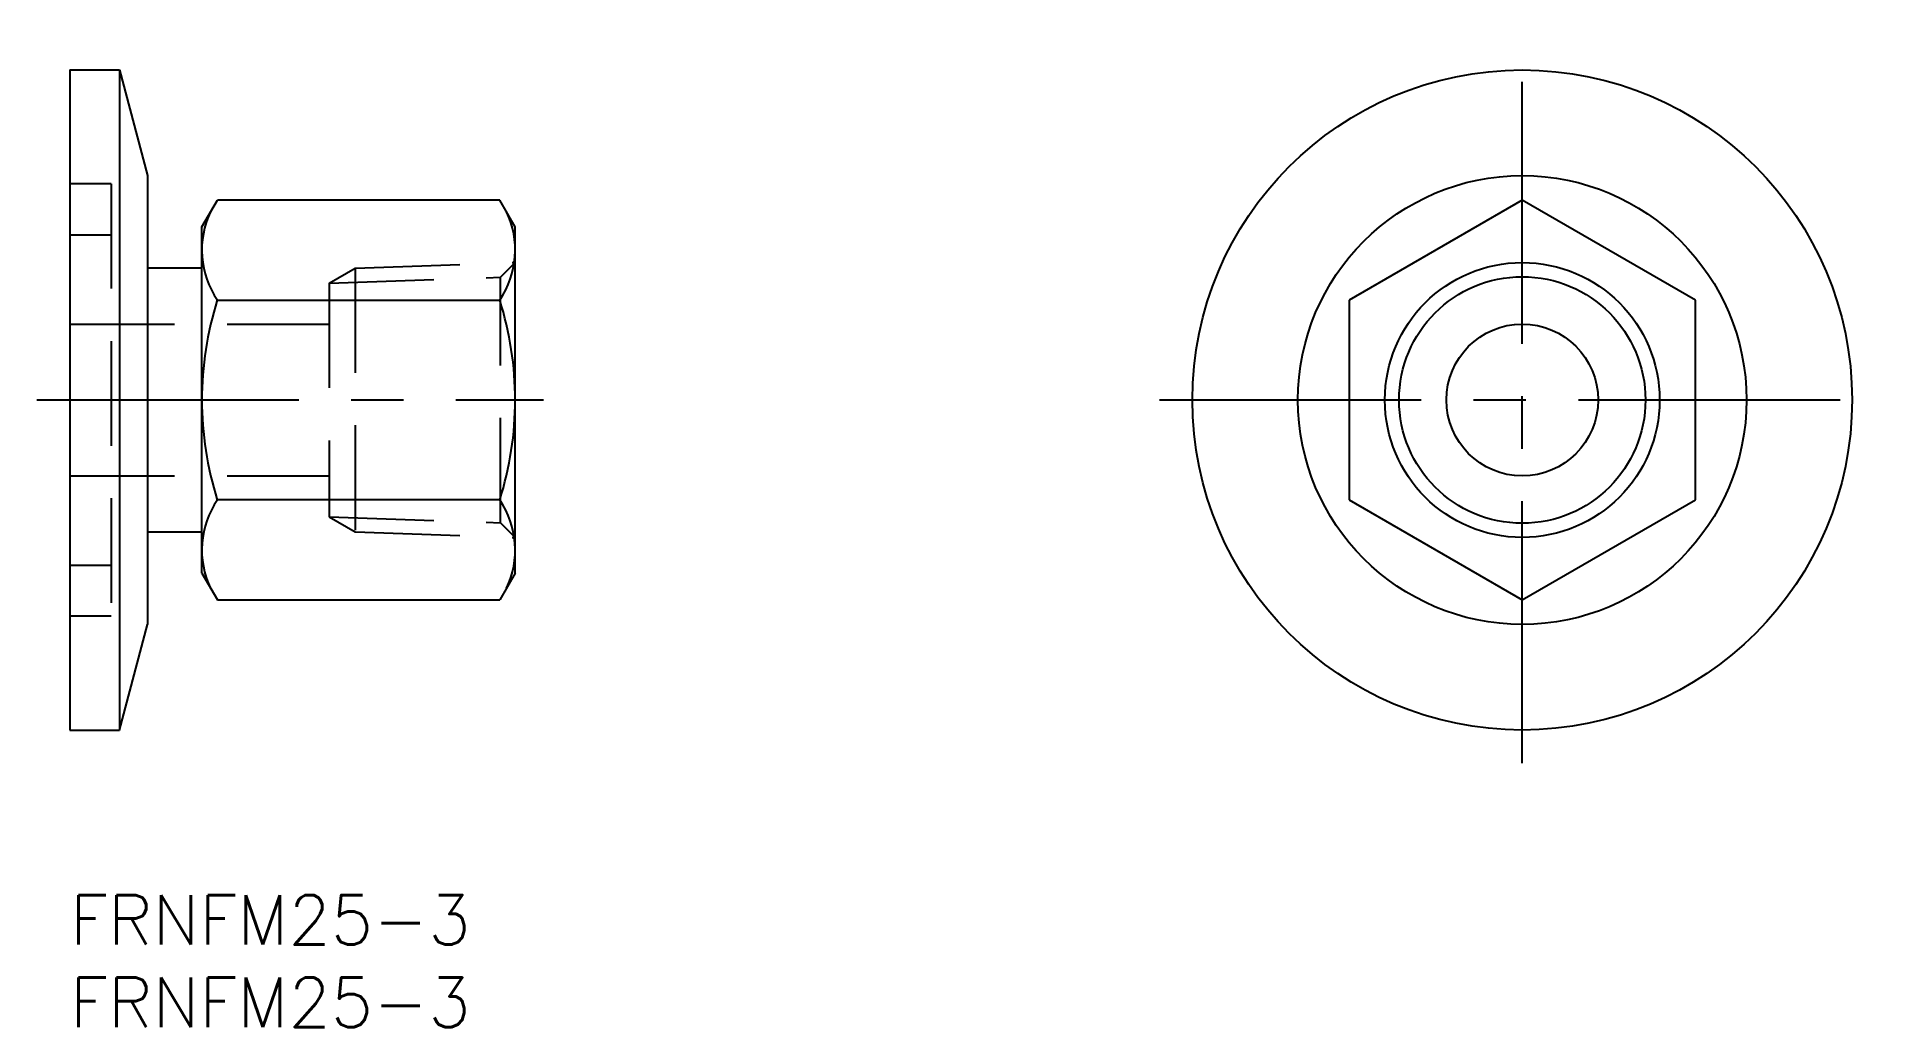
# Model space of a CAD drawing. Extents: x -2 to 110, y -8 to 52.
import ezdxf

# ---------------------------------------------------------------- set-up
doc = ezdxf.new("R2010")
doc.units = 0
doc.header["$LTSCALE"] = 0.5
doc.linetypes.add('CENTER', pattern=[50.8, 31.75, -6.35, 6.35, -6.35])
doc.linetypes.add('DASHED', pattern=[19.05, 12.7, -6.35])
for name, color, linetype in [('MSM_CENTER', 1, 'CENTER'), ('MSM_CONTINUOUS', 7, 'CONTINUOUS'), ('MSM_DASHED', 4, 'DASHED'), ('MSM_NARROW', 5, 'CONTINUOUS'), ('MSM_PART_NUMBER', 7, 'CONTINUOUS')]:
    doc.layers.add(name, color=color, linetype=linetype)
doc.styles.get("Standard").update_dxf_attribs({"font": 'txt.shx', "height": 3, "bigfont": 'bigfont.shx'})

# ---------------------------------------------------------------- blocks, each defined once
blk = doc.blocks.new('*U4')
at = {"layer": 'MSM_PART_NUMBER'}
blk.add_text('FRNFM25-3', height=3, dxfattribs=at).set_placement((0, -3))
blk = doc.blocks.new('*U5')
at = {"layer": 'MSM_PART_NUMBER'}
blk.add_text('FRNFM25-3', height=3, dxfattribs=at).set_placement((0, -8))

msp = doc.modelspace()

# ---------------------------------------------------------------- linework, layer by layer
at = {"layer": 'MSM_CENTER'}
for p, q in [((88.07, 8), (88.07, 52)), ((-2, 30), (28.72, 30)), ((66.07, 30), (110.07, 30))]:
    msp.add_line(p, q, dxfattribs=at)
at = {"layer": 'MSM_CONTINUOUS'}
for p, q in [((0, 50), (0, 10)), ((0, 50), (3, 50)), ((3, 50), (3, 10)), ((3, 50), (4.71, 43.6)), ((4.71, 43.6), (4.71, 16.4)), ((8, 40.5), (8.94, 42.12)), ((26.06, 42.12), (8.94, 42.12)), ((27, 40.5), (26.06, 42.12)), ((88.07, 42.12), (77.57, 36.06)), ((98.57, 36.06), (88.07, 42.12)), ((8, 19.5), (8, 40.5)), ((27, 19.5), (27, 40.5)), ((4.71, 38), (8, 38)), ((8.94, 36.06), (26.06, 36.06)), ((77.57, 36.06), (77.57, 23.94)), ((98.57, 23.94), (98.57, 36.06)), ((26.06, 23.94), (8.94, 23.94)), ((77.57, 23.94), (88.07, 17.88)), ((88.07, 17.88), (98.57, 23.94)), ((4.71, 22), (8, 22)), ((8, 19.5), (8.94, 17.88)), ((27, 19.5), (26.06, 17.88)), ((8.94, 17.88), (26.06, 17.88)), ((3, 10), (4.71, 16.4)), ((0, 10), (3, 10))]:
    msp.add_line(p, q, dxfattribs=at)
for radius in [20, 13.6, 7.47, 4.6]:
    msp.add_circle((88.07, 30), radius, dxfattribs=at)
for centre, radius, start, end in [((13.37, 39.09), 5.37, 154.3842, 214.3842), ((21.63, 39.09), 5.37, 325.6158, 25.6158), ((28.06, 30), 20.06, 162.412, 197.588), ((6.94, 30), 20.06, 342.412, 17.588), ((13.37, 20.91), 5.37, 145.6158, 205.6158), ((21.63, 20.91), 5.37, 334.3842, 34.3842)]:
    msp.add_arc(centre, radius, start, end, dxfattribs=at)
at = {"layer": 'MSM_DASHED'}
for p, q in [((2.5, 43.1), (0, 43.1)), ((2.5, 43.1), (2.5, 16.9)), ((0, 40), (2.5, 40)), ((17.3, 37.99), (27, 38.33)), ((26.11, 37.44), (27, 38.33)), ((15.72, 37.08), (17.3, 37.99)), ((15.72, 37.08), (26.11, 37.44)), ((15.72, 37.08), (15.72, 22.92)), ((17.3, 37.99), (17.3, 22.01)), ((26.11, 22.56), (26.11, 37.44)), ((0, 34.6), (15.72, 34.6)), ((0, 25.4), (15.72, 25.4)), ((15.72, 22.92), (17.3, 22.01)), ((15.72, 22.92), (26.11, 22.56)), ((26.11, 22.56), (27, 21.67)), ((17.3, 22.01), (27, 21.67)), ((0, 20), (2.5, 20)), ((2.5, 16.9), (0, 16.9))]:
    msp.add_line(p, q, dxfattribs=at)
at = {"layer": 'MSM_NARROW'}
msp.add_circle((88.07, 30), 8.33, dxfattribs=at)

# ---------------------------------------------------------------- block references
at = {"layer": 'MSM_CONTINUOUS'}
for name in ['*U4', '*U5']:
    msp.add_blockref(name, (0, 0), dxfattribs=at)

doc.saveas('drawing.dxf')
